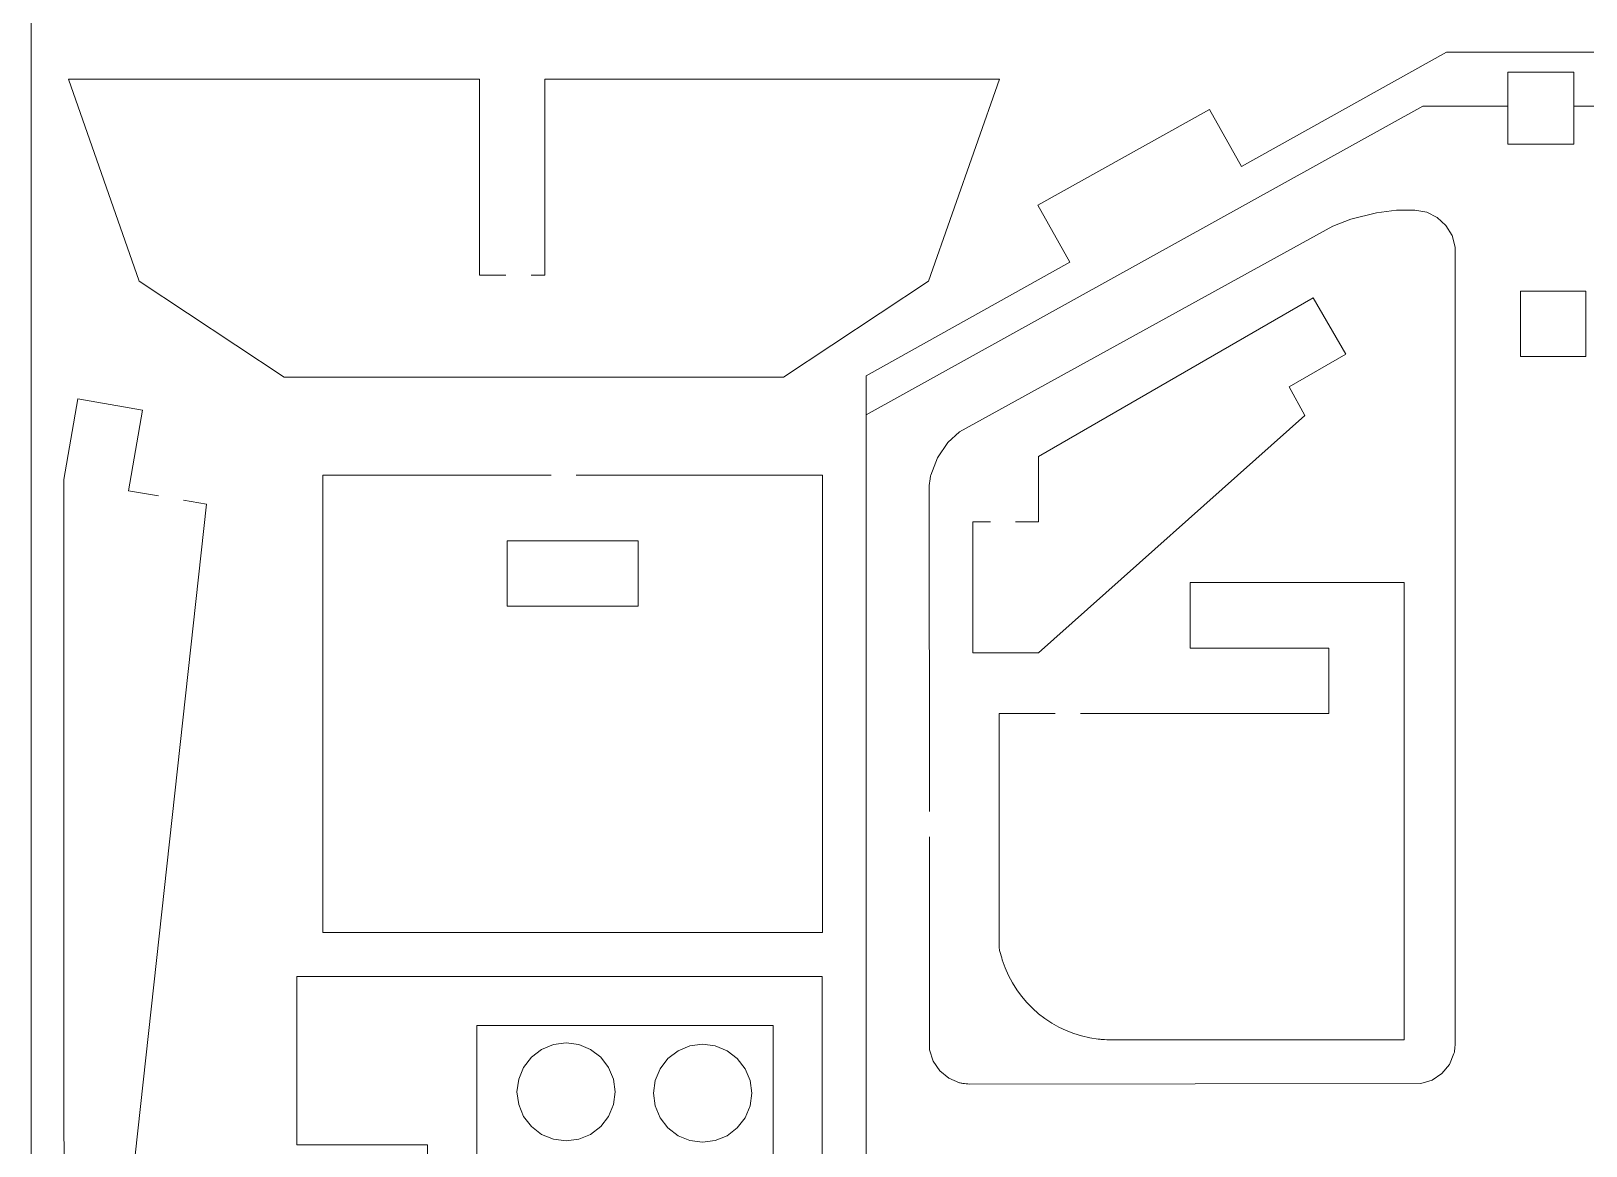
# Model space of a CAD drawing. Header units: centimetres. Extents: x -17.9 to 31.7, y -34.2 to -8.9.
# Drawn here: x -1.38 to 4.83, y -27.75 to -23.3 of the extents above; entities that cross this region are included whole.
import ezdxf

# ---------------------------------------------------------------- set-up
doc = ezdxf.new("R2010")
doc.units = ezdxf.units.CM
doc.header["$MEASUREMENT"] = 0
doc.layers.add('Layer 1', color=7, linetype='Continuous')

msp = doc.modelspace()

# ---------------------------------------------------------------- linework, layer by layer
at = {"layer": 'Layer 1', "color": 250, "lineweight": 20}
msp.add_open_spline([(-1.37562, -8.92394), (-1.37562, -8.92394), (-1.37562, -34.15394), (-1.37562, -34.15394)], degree=3, dxfattribs=at)
at = {"layer": 'Layer 1', "color": 250, "lineweight": 9}
for points, knots in [([(5.82791, -30.64369), (5.82791, -30.64369), (5.82791, -31.68179), (5.82791, -31.68179), (5.82791, -31.68179), (5.82791, -31.68179), (6.3029, -32.39854), (6.3029, -32.39854), (6.3029, -32.39854), (6.3029, -32.39854), (7.91085, -32.96155), (7.91085, -32.96155), (7.91085, -32.96155), (7.91085, -32.96155), (7.71098, -34.00418), (7.71098, -34.00418), (7.71098, -34.00418), (7.71098, -34.00418), (5.18213, -34.00418), (5.18213, -34.00418), (5.18213, -34.00418), (5.18213, -34.00418), (4.66797, -34.00418), (4.66797, -34.00418), (4.66797, -34.00418), (4.66797, -34.00418), (1.9547, -34.00418), (1.9547, -34.00418), (1.9547, -34.00418), (1.9547, -34.00418), (1.9547, -24.82885), (1.9547, -24.82885), (1.9547, -24.82885), (1.9547, -24.82885), (1.9547, -24.67309), (1.9547, -24.67309), (1.9547, -24.67309), (1.9547, -24.67309), (2.76742, -24.21927), (2.76742, -24.21927), (2.76742, -24.21927), (2.76742, -24.21927), (2.64019, -23.9914), (2.64019, -23.9914), (2.64019, -23.9914), (2.64019, -23.9914), (3.32401, -23.60957), (3.32401, -23.60957), (3.32401, -23.60957), (3.32401, -23.60957), (3.45124, -23.83743), (3.45124, -23.83743), (3.45124, -23.83743), (3.45124, -23.83743), (4.26922, -23.38067), (4.26922, -23.38067), (4.26922, -23.38067), (4.26922, -23.38067), (5.18213, -23.38067), (5.18213, -23.38067), (5.18213, -23.38067), (5.18213, -23.38067), (5.18213, -17.83576), (5.18213, -17.83576)], [0, 0, 0, 0, 0.0588235, 0.0588235, 0.0588235, 0.0588235, 0.1176471, 0.1176471, 0.1176471, 0.1176471, 0.1764706, 0.1764706, 0.1764706, 0.1764706, 0.2352941, 0.2352941, 0.2352941, 0.2352941, 0.2941176, 0.2941176, 0.2941176, 0.2941176, 0.3529412, 0.3529412, 0.3529412, 0.3529412, 0.4117647, 0.4117647, 0.4117647, 0.4117647, 0.4705882, 0.4705882, 0.4705882, 0.4705882, 0.5294118, 0.5294118, 0.5294118, 0.5294118, 0.5882353, 0.5882353, 0.5882353, 0.5882353, 0.6470588, 0.6470588, 0.6470588, 0.6470588, 0.7058824, 0.7058824, 0.7058824, 0.7058824, 0.7647059, 0.7647059, 0.7647059, 0.7647059, 0.8235294, 0.8235294, 0.8235294, 0.8235294, 0.8823529, 0.8823529, 0.8823529, 0.8823529, 1, 1, 1, 1]), ([(0.51839, -24.27162), (0.51839, -24.27162), (0.41234, -24.27162), (0.41234, -24.27162), (0.41234, -24.27162), (0.41234, -24.27162), (0.41234, -23.48867), (0.41234, -23.48867), (0.41234, -23.48867), (0.41234, -23.48867), (-1.22691, -23.48867), (-1.22691, -23.48867), (-1.22691, -23.48867), (-1.22691, -23.48867), (-0.94457, -24.29493), (-0.94457, -24.29493), (-0.94457, -24.29493), (-0.94457, -24.29493), (-0.36659, -24.67802), (-0.36659, -24.67802), (-0.36659, -24.67802), (-0.36659, -24.67802), (1.62576, -24.67802), (1.62576, -24.67802), (1.62576, -24.67802), (1.62576, -24.67802), (2.20374, -24.29493), (2.20374, -24.29493), (2.20374, -24.29493), (2.20374, -24.29493), (2.48608, -23.48867), (2.48608, -23.48867)], [0, 0, 0, 0, 0.1111111, 0.1111111, 0.1111111, 0.1111111, 0.2222222, 0.2222222, 0.2222222, 0.2222222, 0.3333333, 0.3333333, 0.3333333, 0.3333333, 0.4444444, 0.4444444, 0.4444444, 0.4444444, 0.5555556, 0.5555556, 0.5555556, 0.5555556, 0.6666667, 0.6666667, 0.6666667, 0.6666667, 0.7777778, 0.7777778, 0.7777778, 0.7777778, 1, 1, 1, 1]), ([(2.48608, -23.48867), (2.48608, -23.48867), (0.67384, -23.48867), (0.67384, -23.48867), (0.67384, -23.48867), (0.67384, -23.48867), (0.67384, -24.27162), (0.67384, -24.27162), (0.67384, -24.27162), (0.67384, -24.27162), (0.61839, -24.27162), (0.61839, -24.27162)], [0, 0, 0, 0, 0.25, 0.25, 0.25, 0.25, 0.5, 0.5, 0.5, 0.5, 1, 1, 1, 1]), ([(2.2072, -26.51168), (2.2072, -26.51168), (2.20791, -27.36164), (2.20791, -27.36164), (2.20791, -27.36164), (2.20791, -27.36164), (2.22203, -27.40699), (2.22203, -27.40699), (2.22203, -27.40699), (2.22203, -27.40699), (2.24813, -27.44557), (2.24813, -27.44557), (2.24813, -27.44557), (2.24813, -27.44557), (2.28396, -27.47516), (2.28396, -27.47516), (2.28396, -27.47516), (2.28396, -27.47516), (2.32731, -27.49352), (2.32731, -27.49352), (2.32731, -27.49352), (2.33145, -27.49464), (2.33567, -27.49547), (2.33993, -27.49601), (2.33993, -27.49601), (2.3491, -27.49718), (2.35831, -27.49805), (2.36754, -27.49863), (2.36754, -27.49863), (2.36754, -27.49863), (4.16721, -27.49676), (4.16721, -27.49676), (4.16721, -27.49676), (4.16721, -27.49676), (4.21255, -27.48264), (4.21255, -27.48264), (4.21255, -27.48264), (4.21255, -27.48264), (4.25114, -27.45654), (4.25114, -27.45654), (4.25114, -27.45654), (4.25114, -27.45654), (4.28074, -27.42071), (4.28074, -27.42071), (4.28074, -27.42071), (4.28074, -27.42071), (4.29909, -27.37736), (4.29909, -27.37736), (4.29909, -27.37736), (4.30021, -27.37324), (4.30157, -27.36903), (4.30157, -27.36479), (4.30157, -27.36479), (4.30274, -27.3556), (4.30362, -27.34637), (4.3042, -27.33712), (4.3042, -27.33712), (4.3042, -27.33712), (4.30336, -24.15979), (4.30336, -24.15979), (4.30336, -24.15979), (4.30336, -24.15979), (4.29145, -24.11331), (4.29145, -24.11331), (4.29145, -24.11331), (4.29145, -24.11331), (4.2672, -24.073), (4.2672, -24.073), (4.2672, -24.073), (4.2672, -24.073), (4.23283, -24.04111), (4.23283, -24.04111), (4.23283, -24.04111), (4.23283, -24.04111), (4.19058, -24.01995), (4.19058, -24.01995), (4.19058, -24.01995), (4.19058, -24.01995), (4.1427, -24.0118), (4.1427, -24.0118), (4.1427, -24.0118), (4.1427, -24.0118), (4.07009, -24.0121), (4.07009, -24.0121), (4.07009, -24.0121), (4.07009, -24.0121), (3.99075, -24.02231), (3.99075, -24.02231), (3.99075, -24.02231), (3.99075, -24.02231), (3.88836, -24.04772), (3.88836, -24.04772), (3.88836, -24.04772), (3.88836, -24.04772), (3.81605, -24.0753), (3.81605, -24.0753), (3.81605, -24.0753), (3.81605, -24.0753), (2.32751, -24.89688), (2.32751, -24.89688), (2.32751, -24.89688), (2.32751, -24.89688), (2.28112, -24.93876), (2.28112, -24.93876), (2.28112, -24.93876), (2.28112, -24.93876), (2.23883, -25.00017), (2.23883, -25.00017)], [0, 0, 0, 0, 0.0357143, 0.0357143, 0.0357143, 0.0357143, 0.0714286, 0.0714286, 0.0714286, 0.0714286, 0.1071429, 0.1071429, 0.1071429, 0.1071429, 0.1428571, 0.1428571, 0.1428571, 0.1428571, 0.1785714, 0.1785714, 0.1785714, 0.1785714, 0.2142857, 0.2142857, 0.2142857, 0.2142857, 0.25, 0.25, 0.25, 0.25, 0.2857143, 0.2857143, 0.2857143, 0.2857143, 0.3214286, 0.3214286, 0.3214286, 0.3214286, 0.3571429, 0.3571429, 0.3571429, 0.3571429, 0.3928571, 0.3928571, 0.3928571, 0.3928571, 0.4285714, 0.4285714, 0.4285714, 0.4285714, 0.4642857, 0.4642857, 0.4642857, 0.4642857, 0.5, 0.5, 0.5, 0.5, 0.5357143, 0.5357143, 0.5357143, 0.5357143, 0.5714286, 0.5714286, 0.5714286, 0.5714286, 0.6071429, 0.6071429, 0.6071429, 0.6071429, 0.6428571, 0.6428571, 0.6428571, 0.6428571, 0.6785714, 0.6785714, 0.6785714, 0.6785714, 0.7142857, 0.7142857, 0.7142857, 0.7142857, 0.75, 0.75, 0.75, 0.75, 0.7857143, 0.7857143, 0.7857143, 0.7857143, 0.8214286, 0.8214286, 0.8214286, 0.8214286, 0.8571429, 0.8571429, 0.8571429, 0.8571429, 0.8928571, 0.8928571, 0.8928571, 0.8928571, 0.9285714, 0.9285714, 0.9285714, 0.9285714, 1, 1, 1, 1]), ([(2.38082, -25.77761), (2.38082, -25.77761), (2.64181, -25.77761), (2.64181, -25.77761), (2.64181, -25.77761), (2.64181, -25.77761), (3.70443, -24.83045), (3.70443, -24.83045), (3.70443, -24.83045), (3.70443, -24.83045), (3.6425, -24.71682), (3.6425, -24.71682), (3.6425, -24.71682), (3.6425, -24.71682), (3.86799, -24.58664), (3.86799, -24.58664), (3.86799, -24.58664), (3.86799, -24.58664), (3.7378, -24.36114), (3.7378, -24.36114), (3.7378, -24.36114), (3.7378, -24.36114), (2.64181, -24.99465), (2.64181, -24.99465), (2.64181, -24.99465), (2.64181, -24.99465), (2.64181, -25.25564), (2.64181, -25.25564), (2.64181, -25.25564), (2.64181, -25.25564), (2.55035, -25.25564), (2.55035, -25.25564)], [0, 0, 0, 0, 0.1111111, 0.1111111, 0.1111111, 0.1111111, 0.2222222, 0.2222222, 0.2222222, 0.2222222, 0.3333333, 0.3333333, 0.3333333, 0.3333333, 0.4444444, 0.4444444, 0.4444444, 0.4444444, 0.5555556, 0.5555556, 0.5555556, 0.5555556, 0.6666667, 0.6666667, 0.6666667, 0.6666667, 0.7777778, 0.7777778, 0.7777778, 0.7777778, 1, 1, 1, 1]), ([(4.56442, -24.33499), (4.56442, -24.33499), (4.82476, -24.33499), (4.82476, -24.33499), (4.82476, -24.33499), (4.82476, -24.33499), (4.82476, -24.59597), (4.82476, -24.59597), (4.82476, -24.59597), (4.82476, -24.59597), (4.56442, -24.59597), (4.56442, -24.59597), (4.56442, -24.59597), (4.56442, -24.59597), (4.56442, -24.33499), (4.56442, -24.33499)], [0, 0, 0, 0, 0.2, 0.2, 0.2, 0.2, 0.4, 0.4, 0.4, 0.4, 0.6, 0.6, 0.6, 0.6, 1, 1, 1, 1]), ([(-0.86747, -25.1519), (-0.86747, -25.1519), (-0.98758, -25.1311), (-0.98758, -25.1311), (-0.98758, -25.1311), (-0.98758, -25.1311), (-0.93193, -24.80965), (-0.93193, -24.80965), (-0.93193, -24.80965), (-0.93193, -24.80965), (-1.1891, -24.76513), (-1.1891, -24.76513), (-1.1891, -24.76513), (-1.1891, -24.76513), (-1.24474, -25.08658), (-1.24474, -25.08658), (-1.24474, -25.08658), (-1.24474, -25.08658), (-1.24369, -30.36768), (-1.24369, -30.36768), (-1.24369, -30.36768), (-1.24369, -30.36768), (-0.67546, -25.18514), (-0.67546, -25.18514)], [0, 0, 0, 0, 0.1428571, 0.1428571, 0.1428571, 0.1428571, 0.2857143, 0.2857143, 0.2857143, 0.2857143, 0.4285714, 0.4285714, 0.4285714, 0.4285714, 0.5714286, 0.5714286, 0.5714286, 0.5714286, 0.7142857, 0.7142857, 0.7142857, 0.7142857, 1, 1, 1, 1]), ([(2.23883, -25.00017), (2.23883, -25.00017), (2.2125, -25.0686), (2.2125, -25.0686), (2.2125, -25.0686), (2.21128, -25.07348), (2.21032, -25.07841), (2.20964, -25.0834), (2.20964, -25.0834), (2.208, -25.09551), (2.2068, -25.10766), (2.20603, -25.11985), (2.20603, -25.11985), (2.20603, -25.11985), (2.20712, -26.41168), (2.20712, -26.41168)], [0, 0, 0, 0, 0.2, 0.2, 0.2, 0.2, 0.4, 0.4, 0.4, 0.4, 0.6, 0.6, 0.6, 0.6, 1, 1, 1, 1]), ([(-0.2117, -26.89409), (-0.2117, -26.89409), (-0.2117, -25.0697), (-0.2117, -25.0697), (-0.2117, -25.0697), (-0.2117, -25.0697), (0.69829, -25.0697), (0.69829, -25.0697)], [0, 0, 0, 0, 0.3333333, 0.3333333, 0.3333333, 0.3333333, 1, 1, 1, 1]), ([(0.79829, -25.0697), (0.79829, -25.0697), (1.78064, -25.0697), (1.78064, -25.0697), (1.78064, -25.0697), (1.78064, -25.0697), (1.78064, -26.89409), (1.78064, -26.89409), (1.78064, -26.89409), (1.78064, -26.89409), (-0.2117, -26.89409), (-0.2117, -26.89409)], [0, 0, 0, 0, 0.25, 0.25, 0.25, 0.25, 0.5, 0.5, 0.5, 0.5, 1, 1, 1, 1]), ([(2.45035, -25.25564), (2.45035, -25.25564), (2.38082, -25.25564), (2.38082, -25.25564), (2.38082, -25.25564), (2.38082, -25.25564), (2.38082, -25.77761), (2.38082, -25.77761)], [0, 0, 0, 0, 0.3333333, 0.3333333, 0.3333333, 0.3333333, 1, 1, 1, 1]), ([(0.52348, -25.33069), (0.52348, -25.33069), (1.04545, -25.33069), (1.04545, -25.33069), (1.04545, -25.33069), (1.04545, -25.33069), (1.04545, -25.59168), (1.04545, -25.59168), (1.04545, -25.59168), (1.04545, -25.59168), (0.52348, -25.59168), (0.52348, -25.59168), (0.52348, -25.59168), (0.52348, -25.59168), (0.52348, -25.33069), (0.52348, -25.33069)], [0, 0, 0, 0, 0.2, 0.2, 0.2, 0.2, 0.4, 0.4, 0.4, 0.4, 0.6, 0.6, 0.6, 0.6, 1, 1, 1, 1]), ([(4.10106, -27.3222), (4.10106, -27.3222), (4.10106, -25.49782), (4.10106, -25.49782), (4.10106, -25.49782), (4.10106, -25.49782), (3.2468, -25.49782), (3.2468, -25.49782), (3.2468, -25.49782), (3.2468, -25.49782), (3.2468, -25.75881), (3.2468, -25.75881), (3.2468, -25.75881), (3.2468, -25.75881), (3.79985, -25.75881), (3.79985, -25.75881), (3.79985, -25.75881), (3.79985, -25.75881), (3.79985, -26.0198), (3.79985, -26.0198), (3.79985, -26.0198), (3.79985, -26.0198), (2.80912, -26.0198), (2.80912, -26.0198)], [0, 0, 0, 0, 0.1428571, 0.1428571, 0.1428571, 0.1428571, 0.2857143, 0.2857143, 0.2857143, 0.2857143, 0.4285714, 0.4285714, 0.4285714, 0.4285714, 0.5714286, 0.5714286, 0.5714286, 0.5714286, 0.7142857, 0.7142857, 0.7142857, 0.7142857, 1, 1, 1, 1]), ([(2.70912, -26.0198), (2.70912, -26.0198), (2.48513, -26.0198), (2.48513, -26.0198), (2.48513, -26.0198), (2.48513, -26.0198), (2.48513, -26.95292), (2.48513, -26.95292), (2.48513, -26.95292), (2.4858, -26.95843), (2.48683, -26.96389), (2.48819, -26.96929), (2.48819, -26.96929), (2.49111, -26.98084), (2.49435, -26.99231), (2.49792, -27.00367), (2.49792, -27.00367), (2.55179, -27.17497), (2.70135, -27.29857), (2.87972, -27.31919), (2.87972, -27.31919), (2.88551, -27.31986), (2.8913, -27.32036), (2.89711, -27.32069), (2.89711, -27.32069), (2.90873, -27.32137), (2.92035, -27.32186), (2.93198, -27.3222), (2.93198, -27.3222), (2.93198, -27.3222), (4.10106, -27.3222), (4.10106, -27.3222)], [0, 0, 0, 0, 0.1111111, 0.1111111, 0.1111111, 0.1111111, 0.2222222, 0.2222222, 0.2222222, 0.2222222, 0.3333333, 0.3333333, 0.3333333, 0.3333333, 0.4444444, 0.4444444, 0.4444444, 0.4444444, 0.5555556, 0.5555556, 0.5555556, 0.5555556, 0.6666667, 0.6666667, 0.6666667, 0.6666667, 0.7777778, 0.7777778, 0.7777778, 0.7777778, 1, 1, 1, 1]), ([(0.20591, -27.854), (0.20591, -27.854), (0.20591, -27.74128), (0.20591, -27.74128), (0.20591, -27.74128), (0.20591, -27.74128), (-0.31607, -27.7412), (-0.31607, -27.7412), (-0.31607, -27.7412), (-0.31607, -27.7412), (-0.31607, -27.06906), (-0.31607, -27.06906), (-0.31607, -27.06906), (-0.31607, -27.06906), (1.78004, -27.06906), (1.78004, -27.06906), (1.78004, -27.06906), (1.78004, -27.06906), (1.78004, -34.00418), (1.78004, -34.00418), (1.78004, -34.00418), (1.78004, -34.00418), (-0.31607, -34.00418), (-0.31607, -34.00418)], [0, 0, 0, 0, 0.1428571, 0.1428571, 0.1428571, 0.1428571, 0.2857143, 0.2857143, 0.2857143, 0.2857143, 0.4285714, 0.4285714, 0.4285714, 0.4285714, 0.5714286, 0.5714286, 0.5714286, 0.5714286, 0.7142857, 0.7142857, 0.7142857, 0.7142857, 1, 1, 1, 1])]:
    msp.add_open_spline(points, degree=3, knots=knots, dxfattribs=at)
at = {"layer": 'Layer 1', "color": 175, "lineweight": 9}
for points, knots in [([(1.9547, -24.82885), (1.9547, -24.82885), (4.17552, -23.5968), (4.17552, -23.5968), (4.17552, -23.5968), (4.17552, -23.5968), (4.51415, -23.5968), (4.51415, -23.5968), (4.51415, -23.5968), (4.51415, -23.5968), (4.51415, -23.74777), (4.51415, -23.74777), (4.51415, -23.74777), (4.51415, -23.74777), (4.77672, -23.74777), (4.77672, -23.74777), (4.77672, -23.74777), (4.77672, -23.74777), (4.77672, -23.5968), (4.77672, -23.5968), (4.77672, -23.5968), (4.77672, -23.5968), (4.89434, -23.5968), (4.89434, -23.5968), (4.89434, -23.5968), (4.89434, -23.5968), (5.18213, -23.5968), (5.18213, -23.5968), (5.18213, -23.5968), (5.18213, -23.5968), (6.75736, -23.5968), (6.75736, -23.5968), (6.75736, -23.5968), (6.75736, -23.5968), (6.75736, -23.46134), (6.75736, -23.46134), (6.75736, -23.46134), (6.75736, -23.46134), (7.0181, -23.46134), (7.0181, -23.46134), (7.0181, -23.46134), (7.0181, -23.46134), (7.0181, -23.5968), (7.0181, -23.5968)], [0, 0, 0, 0, 0.0833333, 0.0833333, 0.0833333, 0.0833333, 0.1666667, 0.1666667, 0.1666667, 0.1666667, 0.25, 0.25, 0.25, 0.25, 0.3333333, 0.3333333, 0.3333333, 0.3333333, 0.4166667, 0.4166667, 0.4166667, 0.4166667, 0.5, 0.5, 0.5, 0.5, 0.5833333, 0.5833333, 0.5833333, 0.5833333, 0.6666667, 0.6666667, 0.6666667, 0.6666667, 0.75, 0.75, 0.75, 0.75, 0.8333333, 0.8333333, 0.8333333, 0.8333333, 1, 1, 1, 1]), ([(4.77672, -23.5968), (4.77672, -23.5968), (4.77672, -23.46134), (4.77672, -23.46134), (4.77672, -23.46134), (4.77672, -23.46134), (4.51415, -23.46134), (4.51415, -23.46134), (4.51415, -23.46134), (4.51415, -23.46134), (4.51415, -23.5968), (4.51415, -23.5968)], [0, 0, 0, 0, 0.25, 0.25, 0.25, 0.25, 0.5, 0.5, 0.5, 0.5, 1, 1, 1, 1]), ([(0.40164, -28.82857), (0.40164, -28.82857), (1.5843, -28.82857), (1.5843, -28.82857), (1.5843, -28.82857), (1.5843, -28.82857), (1.5843, -27.26479), (1.5843, -27.26479), (1.5843, -27.26479), (1.5843, -27.26479), (0.40164, -27.26479), (0.40164, -27.26479), (0.40164, -27.26479), (0.40164, -27.26479), (0.40164, -28.82857), (0.40164, -28.82857)], [0, 0, 0, 0, 0.2, 0.2, 0.2, 0.2, 0.4, 0.4, 0.4, 0.4, 0.6, 0.6, 0.6, 0.6, 1, 1, 1, 1]), ([(0.66016, -27.69964), (0.66016, -27.69964), (0.70737, -27.71919), (0.70737, -27.71919), (0.70737, -27.71919), (0.70737, -27.71919), (0.75803, -27.72586), (0.75803, -27.72586), (0.75803, -27.72586), (0.75803, -27.72586), (0.80869, -27.71919), (0.80869, -27.71919), (0.80869, -27.71919), (0.80869, -27.71919), (0.8559, -27.69964), (0.8559, -27.69964), (0.8559, -27.69964), (0.8559, -27.69964), (0.89644, -27.66853), (0.89644, -27.66853), (0.89644, -27.66853), (0.89644, -27.66853), (0.92755, -27.62799), (0.92755, -27.62799), (0.92755, -27.62799), (0.92755, -27.62799), (0.9471, -27.58078), (0.9471, -27.58078), (0.9471, -27.58078), (0.9471, -27.58078), (0.95377, -27.53012), (0.95377, -27.53012), (0.95377, -27.53012), (0.95377, -27.53012), (0.9471, -27.47946), (0.9471, -27.47946), (0.9471, -27.47946), (0.9471, -27.47946), (0.92755, -27.43225), (0.92755, -27.43225), (0.92755, -27.43225), (0.92755, -27.43225), (0.89644, -27.39171), (0.89644, -27.39171), (0.89644, -27.39171), (0.89644, -27.39171), (0.8559, -27.36061), (0.8559, -27.36061), (0.8559, -27.36061), (0.8559, -27.36061), (0.80869, -27.34105), (0.80869, -27.34105), (0.80869, -27.34105), (0.80869, -27.34105), (0.75803, -27.33438), (0.75803, -27.33438), (0.75803, -27.33438), (0.75803, -27.33438), (0.70737, -27.34105), (0.70737, -27.34105), (0.70737, -27.34105), (0.70737, -27.34105), (0.66016, -27.36061), (0.66016, -27.36061), (0.66016, -27.36061), (0.66016, -27.36061), (0.61962, -27.39171), (0.61962, -27.39171), (0.61962, -27.39171), (0.61962, -27.39171), (0.58853, -27.43225), (0.58853, -27.43225), (0.58853, -27.43225), (0.58853, -27.43225), (0.56896, -27.47946), (0.56896, -27.47946), (0.56896, -27.47946), (0.56896, -27.47946), (0.5623, -27.53012), (0.5623, -27.53012), (0.5623, -27.53012), (0.5623, -27.53012), (0.56896, -27.58078), (0.56896, -27.58078), (0.56896, -27.58078), (0.56896, -27.58078), (0.58853, -27.62799), (0.58853, -27.62799), (0.58853, -27.62799), (0.58853, -27.62799), (0.61962, -27.66853), (0.61962, -27.66853), (0.61962, -27.66853), (0.61962, -27.66853), (0.66016, -27.69964), (0.66016, -27.69964)], [0, 0, 0, 0, 0.04, 0.04, 0.04, 0.04, 0.08, 0.08, 0.08, 0.08, 0.12, 0.12, 0.12, 0.12, 0.16, 0.16, 0.16, 0.16, 0.2, 0.2, 0.2, 0.2, 0.24, 0.24, 0.24, 0.24, 0.28, 0.28, 0.28, 0.28, 0.32, 0.32, 0.32, 0.32, 0.36, 0.36, 0.36, 0.36, 0.4, 0.4, 0.4, 0.4, 0.44, 0.44, 0.44, 0.44, 0.48, 0.48, 0.48, 0.48, 0.52, 0.52, 0.52, 0.52, 0.56, 0.56, 0.56, 0.56, 0.6, 0.6, 0.6, 0.6, 0.64, 0.64, 0.64, 0.64, 0.68, 0.68, 0.68, 0.68, 0.72, 0.72, 0.72, 0.72, 0.76, 0.76, 0.76, 0.76, 0.8, 0.8, 0.8, 0.8, 0.84, 0.84, 0.84, 0.84, 0.88, 0.88, 0.88, 0.88, 0.92, 0.92, 0.92, 0.92, 1, 1, 1, 1]), ([(1.25187, -27.72428), (1.25187, -27.72428), (1.30253, -27.73096), (1.30253, -27.73096), (1.30253, -27.73096), (1.30253, -27.73096), (1.35319, -27.72428), (1.35319, -27.72428), (1.35319, -27.72428), (1.35319, -27.72428), (1.4004, -27.70473), (1.4004, -27.70473), (1.4004, -27.70473), (1.4004, -27.70473), (1.44094, -27.67362), (1.44094, -27.67362), (1.44094, -27.67362), (1.44094, -27.67362), (1.47205, -27.63309), (1.47205, -27.63309), (1.47205, -27.63309), (1.47205, -27.63309), (1.4916, -27.58588), (1.4916, -27.58588), (1.4916, -27.58588), (1.4916, -27.58588), (1.49827, -27.53522), (1.49827, -27.53522), (1.49827, -27.53522), (1.49827, -27.53522), (1.4916, -27.48455), (1.4916, -27.48455), (1.4916, -27.48455), (1.4916, -27.48455), (1.47205, -27.43735), (1.47205, -27.43735), (1.47205, -27.43735), (1.47205, -27.43735), (1.44094, -27.39681), (1.44094, -27.39681), (1.44094, -27.39681), (1.44094, -27.39681), (1.4004, -27.3657), (1.4004, -27.3657), (1.4004, -27.3657), (1.4004, -27.3657), (1.35319, -27.34615), (1.35319, -27.34615), (1.35319, -27.34615), (1.35319, -27.34615), (1.30253, -27.33948), (1.30253, -27.33948), (1.30253, -27.33948), (1.30253, -27.33948), (1.25187, -27.34615), (1.25187, -27.34615), (1.25187, -27.34615), (1.25187, -27.34615), (1.20466, -27.3657), (1.20466, -27.3657), (1.20466, -27.3657), (1.20466, -27.3657), (1.16413, -27.39681), (1.16413, -27.39681), (1.16413, -27.39681), (1.16413, -27.39681), (1.13302, -27.43735), (1.13302, -27.43735), (1.13302, -27.43735), (1.13302, -27.43735), (1.11346, -27.48455), (1.11346, -27.48455), (1.11346, -27.48455), (1.11346, -27.48455), (1.10678, -27.53522), (1.10678, -27.53522), (1.10678, -27.53522), (1.10678, -27.53522), (1.11346, -27.58588), (1.11346, -27.58588), (1.11346, -27.58588), (1.11346, -27.58588), (1.13302, -27.63309), (1.13302, -27.63309), (1.13302, -27.63309), (1.13302, -27.63309), (1.16413, -27.67362), (1.16413, -27.67362), (1.16413, -27.67362), (1.16413, -27.67362), (1.20466, -27.70473), (1.20466, -27.70473), (1.20466, -27.70473), (1.20466, -27.70473), (1.25187, -27.72428), (1.25187, -27.72428)], [0, 0, 0, 0, 0.04, 0.04, 0.04, 0.04, 0.08, 0.08, 0.08, 0.08, 0.12, 0.12, 0.12, 0.12, 0.16, 0.16, 0.16, 0.16, 0.2, 0.2, 0.2, 0.2, 0.24, 0.24, 0.24, 0.24, 0.28, 0.28, 0.28, 0.28, 0.32, 0.32, 0.32, 0.32, 0.36, 0.36, 0.36, 0.36, 0.4, 0.4, 0.4, 0.4, 0.44, 0.44, 0.44, 0.44, 0.48, 0.48, 0.48, 0.48, 0.52, 0.52, 0.52, 0.52, 0.56, 0.56, 0.56, 0.56, 0.6, 0.6, 0.6, 0.6, 0.64, 0.64, 0.64, 0.64, 0.68, 0.68, 0.68, 0.68, 0.72, 0.72, 0.72, 0.72, 0.76, 0.76, 0.76, 0.76, 0.8, 0.8, 0.8, 0.8, 0.84, 0.84, 0.84, 0.84, 0.88, 0.88, 0.88, 0.88, 0.92, 0.92, 0.92, 0.92, 1, 1, 1, 1])]:
    msp.add_open_spline(points, degree=3, knots=knots, dxfattribs=at)
at = {"layer": 'Layer 1', "color": 250, "lineweight": 9}
msp.add_open_spline([(-0.67546, -25.18514), (-0.67546, -25.18514), (-0.76747, -25.16921), (-0.76747, -25.16921)], degree=3, dxfattribs=at)

doc.saveas('drawing.dxf')
